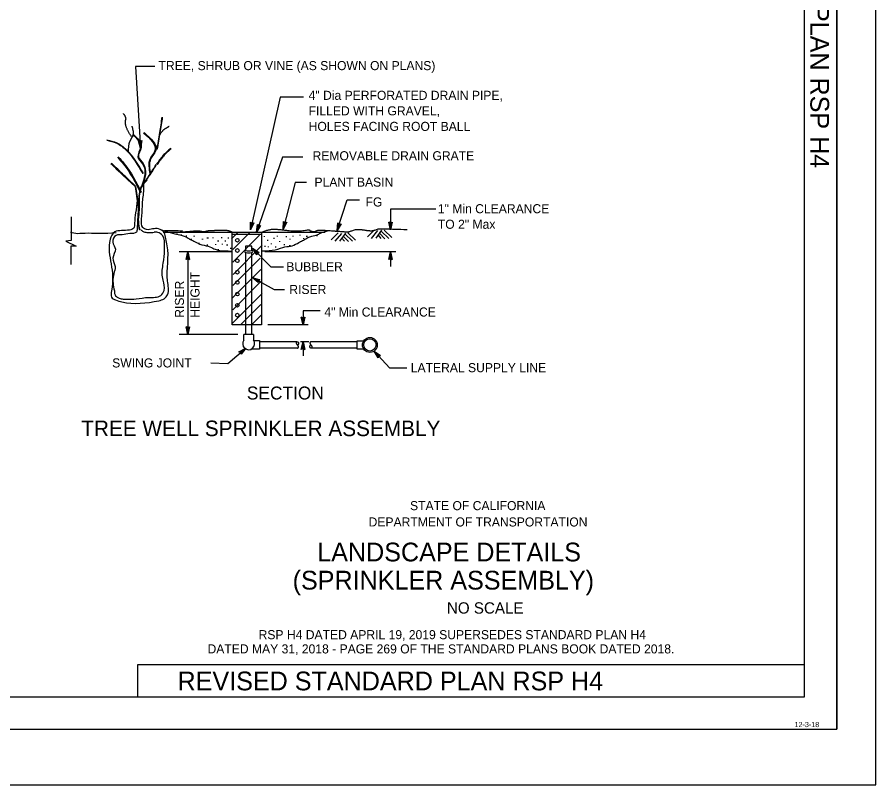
# Model space of a CAD drawing. Extents: x -893 to 867, y -474 to 712.
# Drawn here: x 204 to 867, y -474 to 119 of the extents above; entities that cross this region are included whole.
import ezdxf

# ---------------------------------------------------------------- set-up
doc = ezdxf.new("R2010")
doc.units = 0
for name, color, linetype in [('10 Sheet Format', 7, 'Continuous'), ('4 Exist Veg_Nat', 7, 'Continuous'), ('56 Stage 3 Anno', 7, 'Continuous'), ('57 Undefined', 7, 'Continuous'), ('60 Nongeo Data', 7, 'Continuous')]:
    doc.layers.add(name, color=color, linetype=linetype)

msp = doc.modelspace()

# ---------------------------------------------------------------- linework, layer by layer
at = {"layer": '10 Sheet Format'}
for p, q in [((836.55, 668.96), (836.55, -431.04)), ((811.55, -406.04), (811.55, 643.96)), ((296.74, -381), (811.54, -381)), ((296.74, -405.92), (296.74, -381)), ((-813.45, -406.04), (811.55, -406.04)), ((-863.45, -431.04), (836.55, -431.04))]:
    msp.add_line(p, q, dxfattribs=at)
for points in [[(-893.45, -474.04), (866.55, -474.04), (866.55, 711.96), (-893.45, 711.96)], [(-863.45, -431.04), (836.55, -431.04), (836.55, 668.96), (-863.45, 668.96)]]:
    msp.add_lwpolyline(points, close=True, dxfattribs=at)
at = {"layer": '4 Exist Veg_Nat'}
for p, q in [((288.63, -6.34), (294.55, -11.88)), ((288.95, -6), (294.86, -11.54)), ((294.55, -11.88), (296.76, -26.57)), ((294.91, -11.82), (297.13, -26.52)), ((479.42, -45.42), (473.97, -50.77)), ((481.86, -45.88), (476.85, -51.89)), ((484.95, -45.62), (480.55, -51.83)), ((484.45, -46.28), (490.54, -52)), ((486.78, -45.51), (492.86, -51.22)), ((316.26, -47.1), (441.23, -47.1)), ((451.39, -47.6), (445.94, -52.95)), ((453.83, -48.06), (448.82, -54.07)), ((456.92, -47.8), (452.51, -54.01)), ((454.14, -51.66), (456.32, -54.09)), ((455.32, -50.11), (459.45, -54.39)), ((456.42, -48.46), (462.5, -54.18)), ((458.74, -47.69), (464.83, -53.4)), ((482.17, -49.48), (484.36, -51.91)), ((483.36, -47.93), (487.49, -52.21))]:
    msp.add_line(p, q, dxfattribs=at)
msp.add_lwpolyline([(245.15, -35.34), (245.15, -53.5), (241, -54), (249, -58), (245, -58), (245, -72)], dxfattribs=at)
msp.add_lwpolyline([(411.66, -39.44), (408.93, -44.83), (409.11, -38.79), (409.4, -39.08), (409.26, -43.51), (411.27, -39.55), (410.88, -39.67), (409.6, -42.2), (409.68, -39.37), (409.97, -39.66), (409.93, -40.88), (410.49, -39.78), (410.19, -39.87), (409.11, -38.79), (410.19, -39.87)], close=True, dxfattribs=at)
for points, degree in [([(291.78, 26.61), (288.38, 31.71), (286.68, 37.94), (288.1, 41.34), (285.55, 44.46)], 2), ([(289.51, 14.71), (289.51, 20.66), (291.5, 24.91), (293.76, 28.59), (292.35, 34.54), (292.35, 34.83)], 2), ([(313.59, 28.03), (315.86, 31.71), (319.83, 33.98), (320.96, 34.83)], 2), ([(314.5, -45.31), (322.17, -47.61), (330.12, -49.42), (335.3, -51.17), (337, -53.15), (339.71, -53.53), (344.05, -56.63), (351.63, -57.89), (355.5, -60.04), (358.8, -61.18), (360.66, -61.61), (365.12, -61.48), (369.27, -61.9)], 3), ([(317.37, -45.74), (333.15, -45.74), (328.58, -47.26), (344.32, -45.74), (346.95, -47.01), (351.55, -45.74), (356.15, -45.74), (366.66, -45.3), (369.44, -47.03)], 2), ([(392.06, -61.53), (396.64, -61.53), (402.83, -61.18), (410.86, -57.89), (415.51, -58.52), (421.62, -54.59), (424.39, -53.49), (428.38, -51.03), (430.56, -50.16), (435.81, -49.28), (439.07, -46.93), (444.27, -45.89)], 3), ([(392.17, -47.03), (398.8, -44.53), (406.75, -45.09), (419.44, -46.52), (429.76, -45.09), (428.88, -45.77), (432.85, -47.01), (435.83, -45.28), (441.59, -45.74), (442.24, -45.74), (456.93, -46.77), (459.33, -47.06), (465.9, -44.43), (477.54, -46.52), (482.33, -44.43), (486.28, -44.43), (504.6, -45.08)], 2), ([(279.93, -47.57), (271.19, -48.54), (256.14, -47.57), (250.54, -48.77), (246.15, -47.73), (244.79, -47.38)], 3)]:
    msp.add_open_spline(points, degree=degree, dxfattribs=at)
for points in [[(315.25, 41.83), (313.44, 29.82), (311.16, 16.76)], [(315.57, 41.78), (313.76, 29.77), (311.48, 16.7)], [(292.61, 28.39), (298.65, 18.27), (296.75, 10.99), (300.34, 5.71), (299.46, -11.94)], [(292.99, 28.62), (299.13, 18.34), (297.23, 11.08), (300.79, 5.84), (299.9, -11.96)], [(301.16, 29.56), (309.92, 15.93), (306.11, 9.54), (306.11, -2.15)], [(301.56, 29.81), (310.48, 15.94), (306.59, 9.4), (306.59, -2.15)], [(272.63, 23.82), (280.38, 21.59), (287.71, 16.21), (300.54, -1.88)], [(272.71, 24.11), (280.51, 21.87), (287.93, 16.43), (300.79, -1.71)], [(322.22, 17.73), (316.03, 11.97), (311.09, 5.35)], [(322.45, 17.41), (316.32, 11.71), (311.42, 5.14)], [(322.52, 17.3), (316.42, 11.62), (311.53, 5.06)], [(280.96, 10.71), (285.65, 5.35), (298.78, -16.64)], [(281.45, 11.14), (286.18, 5.73), (299.34, -16.31)], [(288.63, -6.34), (285.73, -3.62), (275.93, 5.68)], [(289, -5.94), (286.1, -3.23), (276.3, 6.08)], [(303.3, -6.21), (304.82, -4.21), (307.44, -0.38), (310.86, 5.19)], [(303.51, -6.38), (305.04, -4.36), (307.66, -0.53), (311.09, 5.05)], [(303.78, -6.37), (299.05, -12.39), (297.64, -17.45), (297.22, -31.69), (296.72, -39.16), (297.88, -45.41)], [(296.11, -22.44), (294.98, -32.18), (294.19, -40.15), (293.52, -44.02), (290.23, -45.46), (284.11, -45.93), (278.85, -46.98), (275.35, -52.58), (276.06, -71.56), (276.38, -92.38), (276.37, -97.32), (279.56, -99.46), (284.44, -101.03), (312.85, -100.05), (316.99, -98.61), (319.63, -95.42), (319.66, -84.77), (319.44, -57.56), (318.24, -52.14), (316.93, -47.48), (312.71, -44.57), (308.1, -44.65), (303.39, -45.12), (300.48, -43.56), (299.56, -37.17), (300.24, -27.1), (300.44, -22.45), (301.12, -17.37), (301.24, -9.96)], [(303.81, -6.89), (299.37, -12.54), (297.98, -17.5), (297.56, -31.71), (297.07, -39.14), (298.21, -45.31)], [(296.76, -26.57), (296.85, -28.54), (296.35, -39.96), (296.15, -44.71), (295.58, -47.03), (290.5, -48.27), (284.58, -49.13), (279.87, -49.69), (277.32, -54.82), (279.38, -60.15), (277.38, -67.21), (279.06, -73.7), (278.11, -79.22), (278.17, -90.84), (278.55, -92.35)], [(298.88, -45.1), (299.74, -45.92), (302.02, -47), (305.39, -47.47), (309.22, -47.16)], [(288.36, -98.96), (295.27, -98.64), (305.05, -97.51), (314.36, -95.99), (316.91, -92.12), (316.18, -84.18), (315.44, -79.05), (316.78, -68.59), (317.37, -58.24), (315.61, -49.71), (312.04, -47.28), (309.22, -47.16)], [(278.55, -92.35), (279.56, -96.3), (280.77, -97.31), (282.92, -98.32), (286.08, -98.86), (288.36, -98.96)]]:
    msp.add_spline(points, degree=3, dxfattribs=at)
at = {"layer": '56 Stage 3 Anno'}
for p, q in [((491.69, -29.41), (491.69, -45.34)), ((526.84, -29.41), (491.69, -29.41)), ((368.97, -52.25), (374.19, -47.03)), ((369.23, -48.65), (391.86, -48.65)), ((370, -60.47), (383.37, -47.1)), ((370, -70.25), (390.7, -49.55)), ((370.26, -79.76), (392.76, -57.26)), ((368.8, -62.41), (328.71, -62.41)), ((335.2, -62.41), (335.2, -126.06)), ((495.91, -62.41), (394.86, -62.41)), ((491.69, -62.22), (491.69, -73.72)), ((370, -88.25), (391.09, -67.16)), ((369.23, -98.27), (391.6, -75.9)), ((370, -107.02), (391.73, -85.29)), ((369.23, -117.82), (392.63, -94.42)), ((376.17, -118.33), (391.6, -102.9)), ((384.66, -118.33), (391.86, -111.13)), ((437.37, -107.94), (424.24, -107.94)), ((424.24, -107.94), (424.24, -118.65)), ((428.22, -118.65), (397.11, -118.65)), ((373.82, -126.06), (328.71, -126.06)), ((428.84, -131.73), (422.18, -131.73)), ((424.24, -131.73), (424.24, -142.69))]:
    msp.add_line(p, q, dxfattribs=at)
for points in [[(309.68, 80.8), (294.76, 80.8), (298.78, 17.7)], [(424.64, 57.28), (406.63, 57.28), (383.68, -45.41)], [(424.08, 10.81), (408.35, 10.81), (388.27, -47.13)], [(426.91, -8.69), (418.1, -8.69), (408.93, -44.83)], [(450.51, -45.87), (458.34, -22.17), (467.86, -22.17)], [(409.07, -74.09), (399.6, -74.09), (385.26, -59.46)], [(409.93, -91.59), (402.18, -91.59), (384.97, -82.12)], [(353.12, -148.17), (366.25, -148.6), (380.1, -136.61)], [(504.51, -152.11), (491.38, -152.11), (479.13, -138.98)]]:
    msp.add_lwpolyline(points, dxfattribs=at)
for points in [[(299.72, 23.67), (298.78, 17.7), (297.1, 23.51), (297.46, 23.32), (298.69, 19.06), (299.39, 23.44), (299.05, 23.21), (298.61, 20.41), (297.82, 23.13), (298.18, 22.94), (298.52, 21.77), (298.72, 22.98), (298.45, 22.8), (297.1, 23.51), (298.45, 22.8)], [(386.26, -39.93), (383.68, -45.41), (383.69, -39.36), (383.99, -39.64), (383.98, -44.07), (385.87, -40.06), (385.49, -40.19), (384.28, -42.75), (384.28, -39.92), (384.58, -40.2), (384.58, -41.43), (385.1, -40.31), (384.8, -40.41), (383.69, -39.36), (384.8, -40.41)], [(493.01, -39.43), (491.69, -45.34), (490.38, -39.43), (490.73, -39.64), (491.69, -43.97), (492.66, -39.64), (492.31, -39.85), (491.69, -42.62), (491.08, -39.85), (491.43, -40.06), (491.69, -41.26), (491.96, -40.06), (491.69, -40.22), (490.38, -39.43), (491.69, -40.22)], [(391.45, -41.98), (388.27, -47.13), (388.97, -41.12), (389.23, -41.43), (388.72, -45.83), (391.05, -42.06), (390.66, -42.15), (389.17, -44.56), (389.49, -41.75), (389.75, -42.06), (389.61, -43.28), (390.26, -42.23), (389.95, -42.29), (388.97, -41.12), (389.95, -42.29)], [(453.61, -40.68), (450.51, -45.87), (451.12, -39.85), (451.38, -40.16), (450.93, -44.57), (453.21, -40.77), (452.82, -40.85), (451.36, -43.29), (451.65, -40.47), (451.91, -40.78), (451.79, -42), (452.42, -40.94), (452.11, -41.01), (451.12, -39.85), (452.11, -41.01)], [(388.45, -64.6), (385.26, -59.46), (390.33, -62.76), (389.93, -62.86), (386.22, -60.44), (388.56, -64.21), (388.66, -63.82), (387.16, -61.41), (389.54, -62.95), (389.14, -63.05), (388.11, -62.38), (388.76, -63.42), (388.84, -63.12), (390.33, -62.76), (388.84, -63.12)], [(333.88, -68.31), (335.2, -62.41), (336.51, -68.32), (336.16, -68.11), (335.2, -63.78), (334.23, -68.11), (334.58, -67.9), (335.19, -65.13), (335.81, -67.9), (335.46, -67.68), (335.19, -66.49), (334.93, -67.69), (335.2, -67.53), (336.51, -68.32), (335.2, -67.53)], [(490.37, -68.13), (491.69, -62.22), (493, -68.13), (492.65, -67.92), (491.69, -63.59), (490.72, -67.92), (491.07, -67.71), (491.69, -64.94), (492.3, -67.71), (491.95, -67.5), (491.69, -66.3), (491.42, -67.5), (491.69, -67.34), (493, -68.13), (491.69, -67.34)], [(389.51, -86.12), (384.97, -82.12), (390.78, -83.82), (390.43, -84.03), (386.18, -82.78), (389.5, -85.72), (389.48, -85.31), (387.36, -83.44), (390.08, -84.23), (389.72, -84.44), (388.55, -84.09), (389.47, -84.91), (389.46, -84.59), (390.78, -83.82), (389.46, -84.59)], [(425.56, -112.74), (424.24, -118.65), (422.93, -112.74), (423.28, -112.95), (424.24, -117.28), (425.21, -112.95), (424.86, -113.16), (424.24, -115.93), (423.63, -113.16), (423.98, -113.37), (424.24, -114.57), (424.51, -113.37), (424.24, -113.53), (422.93, -112.74), (424.24, -113.53)], [(336.52, -120.16), (335.2, -126.06), (333.89, -120.16), (334.24, -120.37), (335.19, -124.69), (336.17, -120.37), (335.82, -120.58), (335.2, -123.34), (334.59, -120.58), (334.93, -120.79), (335.2, -121.98), (335.47, -120.78), (335.2, -120.95), (333.89, -120.16), (335.2, -120.95)], [(422.92, -137.64), (424.24, -131.73), (425.55, -137.64), (425.2, -137.43), (424.24, -133.1), (423.27, -137.43), (423.62, -137.22), (424.24, -134.45), (424.85, -137.22), (424.5, -137.01), (424.24, -135.81), (423.97, -137.01), (424.24, -136.85), (425.55, -137.64), (424.24, -136.85)], [(374.78, -139.48), (380.1, -136.61), (376.49, -141.47), (376.43, -141.07), (379.07, -137.51), (375.16, -139.61), (375.55, -139.74), (378.05, -138.39), (376.36, -140.67), (376.29, -140.26), (377.02, -139.28), (375.93, -139.86), (376.23, -139.96), (376.49, -141.47), (376.23, -139.96)], [(482.2, -144.2), (479.13, -138.98), (484.12, -142.4), (483.72, -142.49), (480.07, -139.98), (482.31, -143.81), (482.42, -143.41), (480.99, -140.97), (483.32, -142.57), (482.92, -142.66), (481.91, -141.96), (482.54, -143.02), (482.62, -142.72), (484.12, -142.4), (482.62, -142.72)]]:
    msp.add_lwpolyline(points, close=True, dxfattribs=at)
at = {"layer": '60 Nongeo Data'}
for p, q in [((384.76, -57.99), (379.87, -57.99)), ((379.87, -57.99), (379.87, -61.33)), ((384.76, -61.33), (384.76, -57.99)), ((379.87, -62.88), (379.87, -126.06)), ((379.87, -62.91), (379.87, -62.91)), ((384.76, -126.06), (384.76, -62.88)), ((378.53, -130.56), (378.53, -126.06)), ((386.01, -126.06), (378.53, -126.06)), ((386.01, -126.06), (386.01, -130.48)), ((386.01, -130.79), (390.65, -130.79)), ((390.65, -130.79), (390.65, -137.63)), ((419.52, -131.73), (390.68, -131.73)), ((466.03, -131.73), (430.65, -131.73)), ((390.65, -137.63), (383.91, -137.63)), ((419.72, -136.72), (390.64, -136.72)), ((466.03, -136.72), (430.65, -136.72))]:
    msp.add_line(p, q, dxfattribs=at)
msp.add_lwpolyline([(369.44, -47.03), (392.17, -47.03), (392.17, -118.65), (369.44, -118.65)], close=True, dxfattribs=at)
msp.add_lwpolyline([(471.05, -137.5), (471.05, -137.53), (466.03, -137.53), (466.03, -131.08), (471.05, -131.08)], dxfattribs=at)
for centre, radius in [((373.53, -53.4), 1.43), ((373.53, -61.29), 1.43), ((373.53, -69.18), 1.43), ((373.53, -78.02), 1.43), ((373.53, -85.91), 1.43), ((373.53, -94.99), 1.43), ((373.53, -103.59), 1.43), ((373.53, -111.24), 1.43), ((475.84, -134.23), 5.74), ((475.84, -134.23), 4.75)]:
    msp.add_circle(centre, radius, dxfattribs=at)
for centre, radius, start, end in [((379.88, -62.12), 0.791, 90.82689, 269.14308), ((382.32, -47.56), 13.98, 259.93187, 280.06824), ((382.32, -49.11), 13.98, 261.77663, 278.47418), ((384.75, -62.12), 0.791, 270.82689, 89.14308), ((382.27, -133.31), 4.62, 143.5128, 35.22412)]:
    msp.add_arc(centre, radius, start, end, dxfattribs=at)
for points in [[(419.72, -136.72), (420.47, -136.54), (420.91, -135.73), (420.44, -134.78), (419.77, -134.02), (419.3, -133.21), (419.18, -132.52), (419.35, -131.82), (419.72, -131.73), (420.38, -131.82), (420.86, -132.94), (420.61, -133.58), (420.33, -134.16), (420.1, -134.44)], [(430.59, -131.73), (429.84, -131.92), (429.4, -132.73), (429.87, -133.68), (430.54, -134.43), (431.02, -135.24), (431.13, -135.94), (430.96, -136.63), (430.59, -136.72), (429.93, -136.63), (429.45, -135.52), (429.7, -134.88), (429.98, -134.29), (430.21, -134.01)]]:
    msp.add_open_spline(points, degree=2, dxfattribs=at)

# ---------------------------------------------------------------- texts
at = {"layer": '10 Sheet Format'}
msp.add_text('2018 REVISED STANDARD PLAN RSP H4', height=14.5, rotation=270, dxfattribs=at).set_placement((815.95, 379.44))
for s, height, p in [('STATE OF CALIFORNIA', 7, (506.88, -261.87)), ('DEPARTMENT OF TRANSPORTATION', 7, (474.88, -274.48)), ('LANDSCAPE DETAILS', 14.5, (435.22, -301.46)), ('(SPRINKLER ASSEMBLY)', 14.5, (416.21, -323.21)), ('NO SCALE', 8.75, (535.35, -341.79)), ('RSP H4 DATED APRIL 19, 2019 SUPERSEDES STANDARD PLAN H4', 7, (389.93, -361.54)), ('DATED MAY 31, 2018 - PAGE 269 OF THE STANDARD PLANS BOOK DATED 2018.', 7, (350.49, -372.54)), ('REVISED STANDARD PLAN RSP H4', 14.5, (327.36, -401.07)), ('12-3-18', 4, (803.77, -429.46))]:
    msp.add_text(s, height=height, dxfattribs=at).set_placement(p)
at = {"layer": '4 Exist Veg_Nat'}
for p in [(327.45, -49.9), (330.8, -50.48), (334.73, -51.4), (338.38, -53.81), (340.71, -51.48), (347.15, -53.81), (350.88, -52.88), (351.35, -52.88), (355.3, -52.79), (361.92, -52.67), (367.08, -52.91), (394.82, -51.75), (397.51, -54.75), (402.33, -53.14), (404.97, -51.48), (411.92, -51.87), (414.76, -53.81), (417.1, -51.48), (422.47, -50.7), (425.3, -53.33), (427.75, -51.63), (435.61, -51.29), (344.55, -56.95), (350.91, -58.34), (357.41, -58.01), (359.28, -55.21), (362.42, -57.63), (364.75, -55.3), (366.19, -58.33), (369.02, -60.96), (395.51, -59.38), (398.01, -59.71), (400.34, -57.38), (403.57, -59.88), (406.84, -55.68), (410.42, -58.11), (414.58, -58.91), (422.97, -55.66), (359.46, -61.92), (366.69, -63.29)]:
    msp.add_text('.', height=7, rotation=90, dxfattribs=at).set_placement(p)
at = {"layer": '57 Undefined'}
for s, height, p in [('TREE, SHRUB OR VINE (AS SHOWN ON PLANS)', 7, (312.68, 78.04)), ('4" Dia PERFORATED DRAIN PIPE,', 7, (428.57, 55.09)), ('FILLED WITH GRAVEL,', 7, (428.57, 43.09)), ('HOLES FACING ROOT BALL', 7, (428.57, 31.09)), ('REMOVABLE DRAIN GRATE', 7, (431.58, 8.4)), ('PLANT BASIN', 7, (433.09, -11.96)), ('FG', 7, (472.5, -27.29)), ('1" Min CLEARANCE', 7, (528.36, -32.51)), ('TO 2" Max', 7, (528.36, -44.51)), ('BUBBLER', 7, (411.31, -77.3)), ('RISER', 7, (413.65, -94.91)), ('4" Min CLEARANCE', 7, (440.74, -112.3)), ('SWING JOINT', 7, (276.88, -151.63)), ('LATERAL SUPPLY LINE', 7, (507.43, -155.28)), ('SECTION', 10, (380.87, -176.38)), ('TREE WELL SPRINKLER ASSEMBLY', 12, (252.99, -204.69))]:
    msp.add_text(s, height=height, dxfattribs=at).set_placement(p)
for s, p in [('HEIGHT', (344.31, -113.25)), ('RISER', (332.31, -113.25))]:
    msp.add_text(s, height=7, rotation=90, dxfattribs=at).set_placement(p)

doc.saveas('drawing.dxf')
